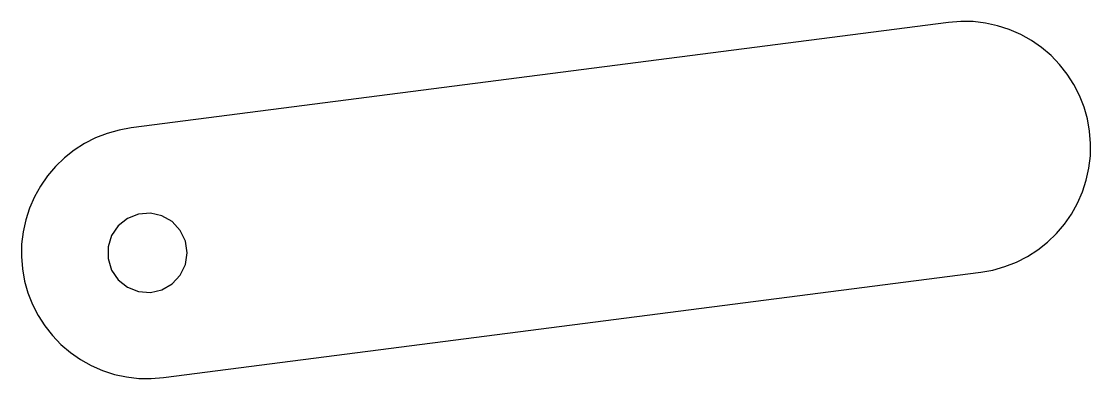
# Model space of a CAD drawing. Header units: millimetres. Extents: x -233 to -123, y 238 to 275.
import ezdxf

# ---------------------------------------------------------------- set-up
doc = ezdxf.new("R2010")
doc.units = ezdxf.units.MM
doc.layers.add('CUT_PROFILE', color=7, linetype='Continuous')

msp = doc.modelspace()

# ---------------------------------------------------------------- linework, layer by layer
at = {"layer": 'CUT_PROFILE'}
for points in [[(-134.33, 249.11), (-133.08, 249.33), (-131.85, 249.68), (-130.66, 250.15), (-129.53, 250.73), (-128.45, 251.41), (-127.45, 252.21), (-126.53, 253.09), (-125.71, 254.06), (-124.98, 255.11), (-124.35, 256.22), (-123.84, 257.39), (-123.45, 258.6), (-123.18, 259.85), (-123.03, 261.12), (-123.01, 262.39), (-123.11, 263.67), (-123.33, 264.92), (-123.68, 266.15), (-124.15, 267.34), (-124.73, 268.47), (-125.41, 269.55), (-126.21, 270.55), (-127.09, 271.47), (-128.06, 272.29), (-129.11, 273.02), (-130.22, 273.65), (-131.39, 274.16), (-132.6, 274.55), (-133.85, 274.82), (-135.12, 274.97), (-136.39, 274.99), (-137.67, 274.89), (-221.97, 264), (-223.22, 263.78), (-224.45, 263.43), (-225.64, 262.97), (-226.77, 262.39), (-227.85, 261.7), (-228.85, 260.91), (-229.77, 260.02), (-230.59, 259.05), (-231.32, 258), (-231.94, 256.89), (-232.46, 255.72), (-232.85, 254.51), (-233.12, 253.26), (-233.27, 251.99), (-233.29, 250.72), (-233.19, 249.45), (-232.97, 248.19), (-232.62, 246.96), (-232.15, 245.77), (-231.57, 244.64), (-230.89, 243.56), (-230.09, 242.56), (-229.21, 241.64), (-228.24, 240.82), (-227.19, 240.09), (-226.08, 239.47), (-224.91, 238.96), (-223.69, 238.56), (-222.45, 238.29), (-221.18, 238.14), (-219.91, 238.12), (-218.63, 238.22)], [(-216.2, 251.11), (-216.38, 252.32), (-216.91, 253.42), (-217.74, 254.32), (-218.8, 254.93), (-219.99, 255.2), (-221.21, 255.11), (-222.35, 254.66), (-223.31, 253.9), (-223.99, 252.89), (-224.35, 251.72), (-224.35, 250.5), (-223.99, 249.33), (-223.31, 248.32), (-222.35, 247.56), (-221.21, 247.11), (-219.99, 247.02), (-218.8, 247.29), (-217.74, 247.91), (-216.91, 248.8), (-216.38, 249.9)]]:
    msp.add_lwpolyline(points, close=True, dxfattribs=at)

doc.saveas('drawing.dxf')
